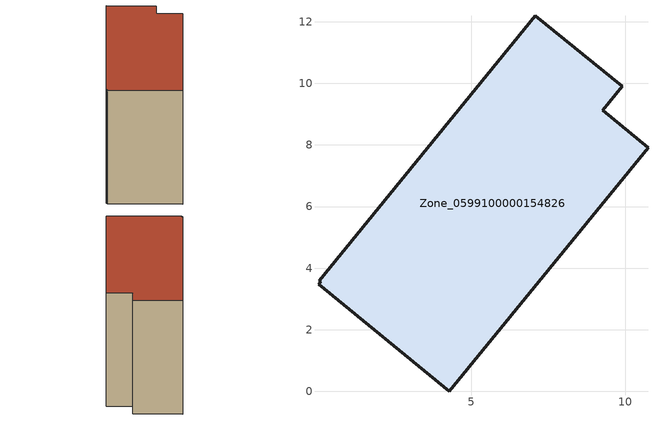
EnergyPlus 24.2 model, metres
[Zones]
Zone_0599100000154826
 floor ground (C_G): 0.11,3.56 0.07,3.59 7.08,12.2 9.89,9.9 9.26,9.12 10.73,7.91 4.29,0 0.04,3.48 z0
 wall outside (C_F): 4.29,0 10.73,7.91 9.26,9.12 9.89,9.9 7.08,12.2 0.07,3.59 0.11,3.56 0.04,3.48 4.29,0 z0:9.81
 roof outside (C_R): 0.11,3.56 0.04,3.48 4.29,0 10.73,7.91 9.26,9.12 9.89,9.9 7.08,12.2 0.07,3.59 z9.81
[BUILDING]
Pand.0599100000154826: North Axis=0; Terrain=City; Loads Convergence Tolerance Value=0.04; Temperature Convergence Tolerance Value=0.4; Solar Distribution=FullExterior; Maximum Number of Warmup Days=25; Minimum Number of Warmup Days=1
[Site:Location]
Rotterdam.The.Hague.AP_ZH_NLD Design_Conditions: Latitude=51.96; Longitude=4.45; Time Zone=1; Elevation=-4.5
[SITE:GROUNDTEMPERATURE:BUILDINGSURFACE]
18, 18, 18, 18, 18, 18, 18, 18, 18, 18, 18, 18
[MATERIAL] Thermal Absorptance=0.9; Solar Absorptance=0.7; Visible Absorptance=0.7
Name | Roughness | Thickness | Conductivity | Density | Specific Heat
G.TI.1946 | MediumSmooth | 0.15 | 1 | 540 | 1210
F.TI.1946 | Rough | 0.3 | 0.857143 | 1920 | 840
R.TI.1946 | MediumRough | 0.2 | 0.1 | 1500 | 1000
[CONSTRUCTION]
C_G: G.TI.1946
C_F: F.TI.1946
C_R: R.TI.1946
[ZONE]
Zone_0599100000154826: Type=1; Multiplier=1; Ceiling Height=Autocalculate; Volume=Autocalculate; Floor Area=autocalculate; Part of Total Floor Area=Yes
[ZONEINFILTRATION:DESIGNFLOWRATE]
Infil_Zone_0599100000154826: Zone or ZoneList or Space or SpaceList=Zone_0599100000154826; Schedule=AlwaysOn; Design Flow Rate Calculation Method=Flow/Area; Flow Rate per Floor Area=0.003; Constant Term Coefficient=1; Temperature Term Coefficient=0; Velocity Term Coefficient=0; Velocity Squared Term Coefficient=0
[HVACTEMPLATE:ZONE:IDEALLOADSAIRSYSTEM]
Zone_0599100000154826: Maximum Heating Supply Air Temperature=50; Minimum Cooling Supply Air Temperature=13; Maximum Heating Supply Air Humidity Ratio=0.0156; Minimum Cooling Supply Air Humidity Ratio=0.0077; Heating Limit=NoLimit; Cooling Limit=NoLimit; Dehumidification Control Type=ConstantSensibleHeatRatio; Cooling Sensible Heat Ratio=0.7; Dehumidification Setpoint=60; Humidification Control Type=None; Humidification Setpoint=30; Outdoor Air Method=None; Outdoor Air Flow Rate per Person=0.00944; Outdoor Air Flow Rate per Zone Floor Area=0; Outdoor Air Flow Rate per Zone=0; Demand Controlled Ventilation Type=None; Outdoor Air Economizer Type=NoEconomizer; Heat Recovery Type=None; Sensible Heat Recovery Effectiveness=0.7; Latent Heat Recovery Effectiveness=0.65
[ZONECONTROL:THERMOSTAT]
ThermostatControl_Zone_0599100000154826: Zone or ZoneList=Zone_0599100000154826; Control Type Schedule=DualSetpointControlType; Control 1=Thermostat_Zone_0599100000154826; Temperature Difference Between Cutout And Setpoint=0
[THERMOSTATSETPOINT:DUALSETPOINT]
Thermostat_Zone_0599100000154826: Heating Setpoint Temperature Schedule=HeatingSetpoint_Zone_0599100000154826; Cooling Setpoint Temperature Schedule=CoolingSetpoint_Zone_0599100000154826
[SCHEDULE:COMPACT]
HeatingSetpoint_Zone_0599100000154826: Through: 12/31, For: AllDays, Until: 24:00, 21
CoolingSetpoint_Zone_0599100000154826: Through: 12/31, For: AllDays, Until: 24:00, 24
DualSetpointControlType: Through: 12/31, For: AllDays, Until: 24:00, 4
AlwaysOn: Through: 12/31, For: AllDays, Until: 24:00, 1
